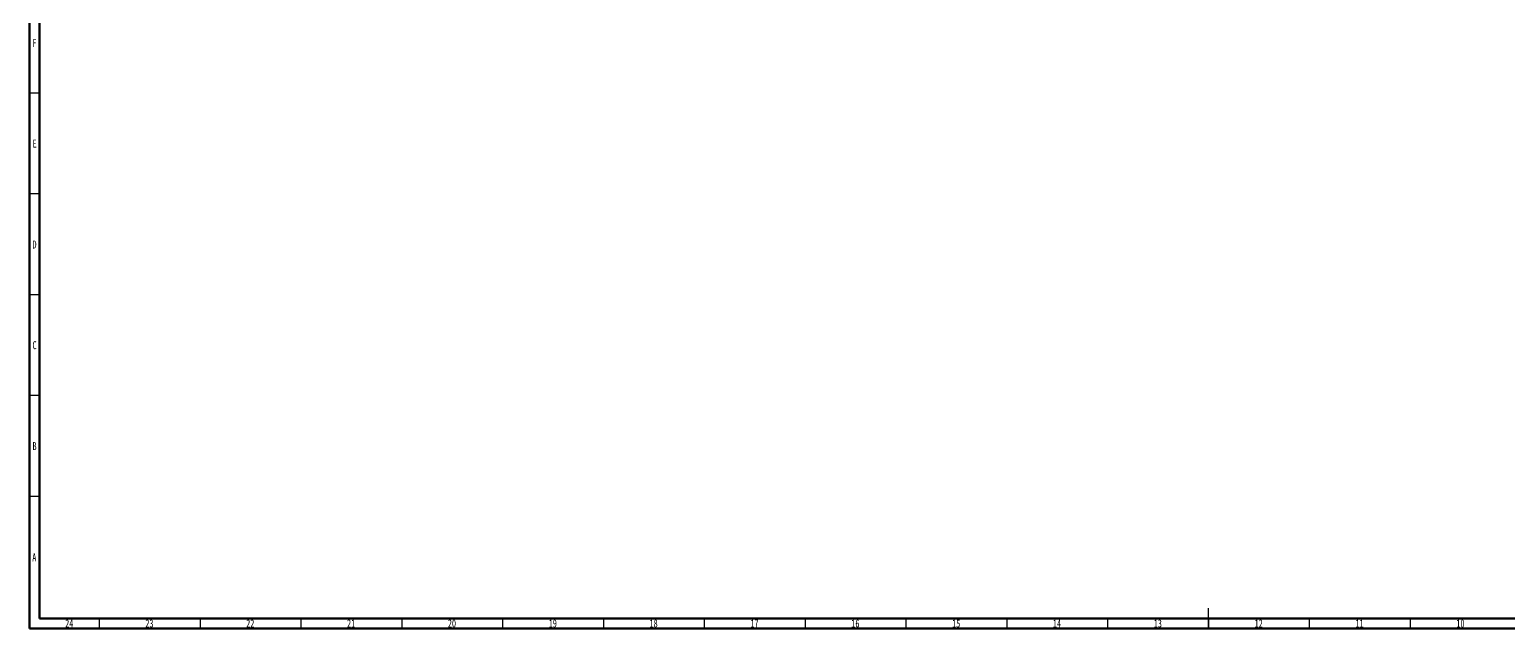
# Model space of a CAD drawing. Header units: millimetres. Extents: x 15 to 1184, y 5 to 836.
# Drawn here: x 15 to 748, y 5 to 302 of the extents above; entities that cross this region are included whole.
import ezdxf

# ---------------------------------------------------------------- set-up
doc = ezdxf.new("R2010")
doc.units = ezdxf.units.MM
doc.styles.add('SLDTEXTSTYLE0', font='TXT', dxfattribs={"width": 0.75})

msp = doc.modelspace()

# ---------------------------------------------------------------- linework, layer by layer
at = {"color": 7, "linetype": 'Continuous', "lineweight": 60}
for p, q in [((15, 5), (15, 836)), ((20, 10), (20, 831)), ((1179, 10), (20, 10)), ((1184, 5), (15, 5))]:
    msp.add_line(p, q, dxfattribs=at)
at = {"color": 7, "linetype": 'Continuous', "lineweight": 30}
for p, q in [((20, 270.5), (15, 270.5)), ((20, 220.5), (15, 220.5)), ((20, 170.5), (15, 170.5)), ((20, 120.5), (15, 120.5)), ((20, 70.5), (15, 70.5)), ((599.5, 5), (599.5, 15)), ((49.5, 10), (49.5, 5)), ((99.5, 10), (99.5, 5)), ((149.5, 10), (149.5, 5)), ((199.5, 10), (199.5, 5)), ((249.5, 10), (249.5, 5)), ((299.5, 10), (299.5, 5)), ((349.5, 10), (349.5, 5)), ((399.5, 10), (399.5, 5)), ((449.5, 10), (449.5, 5)), ((499.5, 10), (499.5, 5)), ((549.5, 10), (549.5, 5)), ((599.5, 10), (599.5, 5)), ((649.5, 10), (649.5, 5)), ((699.5, 10), (699.5, 5))]:
    msp.add_line(p, q, dxfattribs=at)

# ---------------------------------------------------------------- texts
at = {"color": 7, "linetype": 'Continuous', "lineweight": 0, "attachment_point": 2, "style": 'SLDTEXTSTYLE0'}
for s, insert, char_height in [('F', (17.458, 297.418), 3.969), ('E', (17.508, 247.474), 3.969), ('D', (17.453, 197.418), 3.969), ('C', (17.459, 147.474), 3.969), ('B', (17.471, 97.418), 3.969), ('A', (17.34, 42.224), 3.969), ('24', (34.67, 9.474), 3.9688), ('23', (74.42, 9.474), 3.9688), ('22', (124.42, 9.474), 3.9688), ('21', (174.42, 9.474), 3.9688), ('20', (224.42, 9.474), 3.9688), ('19', (274.42, 9.474), 3.9688), ('18', (324.42, 9.474), 3.9688), ('17', (374.42, 9.474), 3.9688), ('16', (424.42, 9.474), 3.9688), ('15', (474.42, 9.474), 3.9688), ('14', (524.42, 9.474), 3.9688), ('13', (574.42, 9.474), 3.9688), ('12', (624.42, 9.474), 3.9688), ('11', (674.42, 9.474), 3.9688), ('10', (724.42, 9.474), 3.9688)]:
    msp.add_mtext(s, dxfattribs=dict(at, insert=insert, char_height=char_height))

doc.saveas('drawing.dxf')
